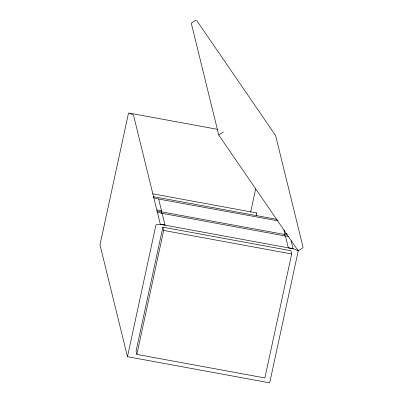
<?xml version="1.0" encoding="UTF-8"?>
<svg xmlns="http://www.w3.org/2000/svg" width="403" height="403" viewBox="0 0 403 403"><rect width="100%" height="100%" fill="white"/><g stroke="black" fill="none" stroke-linecap="round" stroke-linejoin="round"><path stroke-width="0.6" d="M128.492 113.132L99.994 244.893L127.459 356.695L269.688 382.85L298.185 251.089M127.459 356.695L155.951 224.934M161.205 212.527L161.558 210.895M162.867 227.161L136.058 351.114L136.864 354.403L264.872 377.943L291.681 253.986L290.875 250.701L162.867 227.161L163.673 230.445L136.864 354.403M250.626 212.225L255.673 188.881M284.589 234.652L284.825 233.564L283.954 230.012M195.923 20.15L191.264 23.173L218.723 134.975L298.235 250.857L302.895 247.835L303.006 247.054L275.607 135.519L196.629 20.407M218.723 134.975L223.388 131.952M158.651 199.057L278.045 220.834M156.223 224.683L160.198 224.285L293.424 248.782L297.978 250.752M217.313 129.292L128.794 113.011L133.353 114.981M152.712 193.823L256.439 212.9M277.138 219.413L153.654 196.704L153.941 197.888M154.198 197.999L158.465 198.785M157.105 209.837L161.371 210.618M285.112 233.377L286.941 233.71M156.858 210.986L161.124 211.766M284.861 234.521L287.299 234.969M157.749 212.467L162.016 213.252M285.757 236.007L288.805 236.566M162.505 213.404L285.299 235.987M160.656 224.305L164.923 225.091M288.664 247.845L292.931 248.626M163.673 230.445L291.681 253.986M297.933 249.638L298.235 250.857M291.092 240.641L293.102 248.837M285.47 236.193L288.377 248.031M285.012 236.057L284.624 234.481L161.361 211.812L161.875 213.917M158.666 199.122L161.543 210.829M162.223 213.59L165.094 225.297M133.554 115.318L160.369 224.491M256.137 213.348A3.632 0.428 -79.6 0 1 256.363 215.605"/></g></svg>
